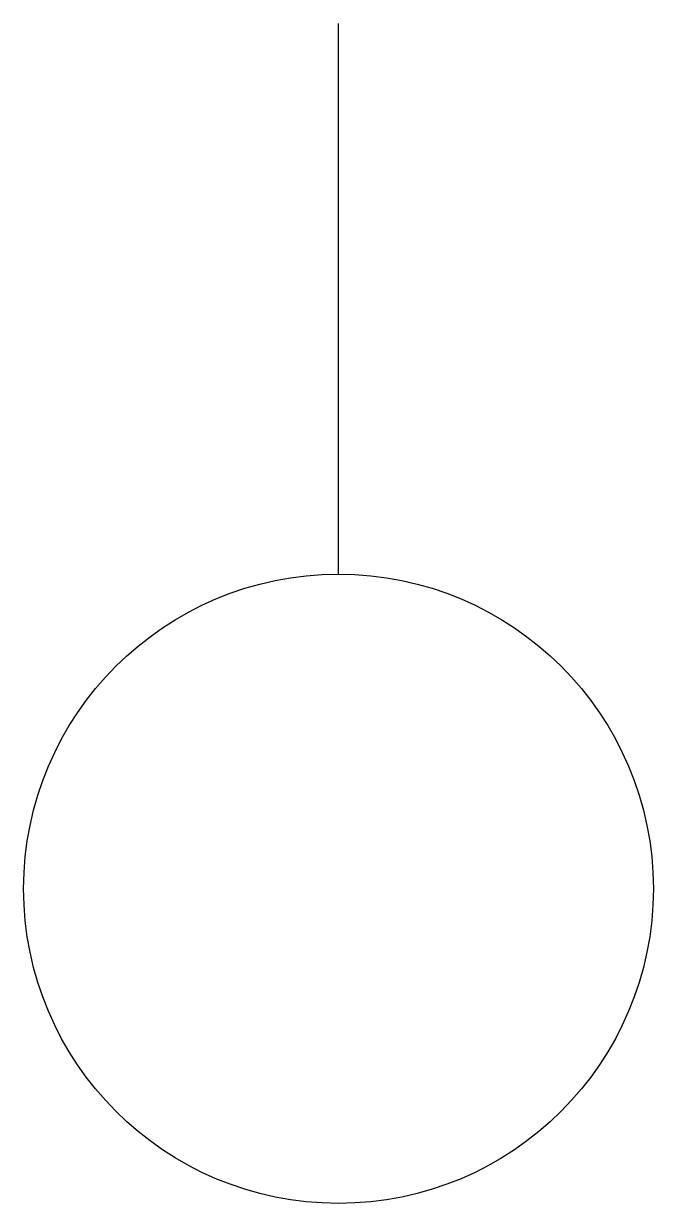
# Model space of a CAD drawing. Extents: x -0.8 to 0.8, y -0.8 to 2.2.
import ezdxf

# ---------------------------------------------------------------- set-up
doc = ezdxf.new("R2010")
doc.units = 0
doc.layers.get('0').update_dxf_attribs({"linetype": 'CONTINUOUS'})

msp = doc.modelspace()

# ---------------------------------------------------------------- linework, layer by layer
msp.add_line((0, 0.8), (0, 2.2))
msp.add_circle((0, 0), 0.8)

doc.saveas('drawing.dxf')
